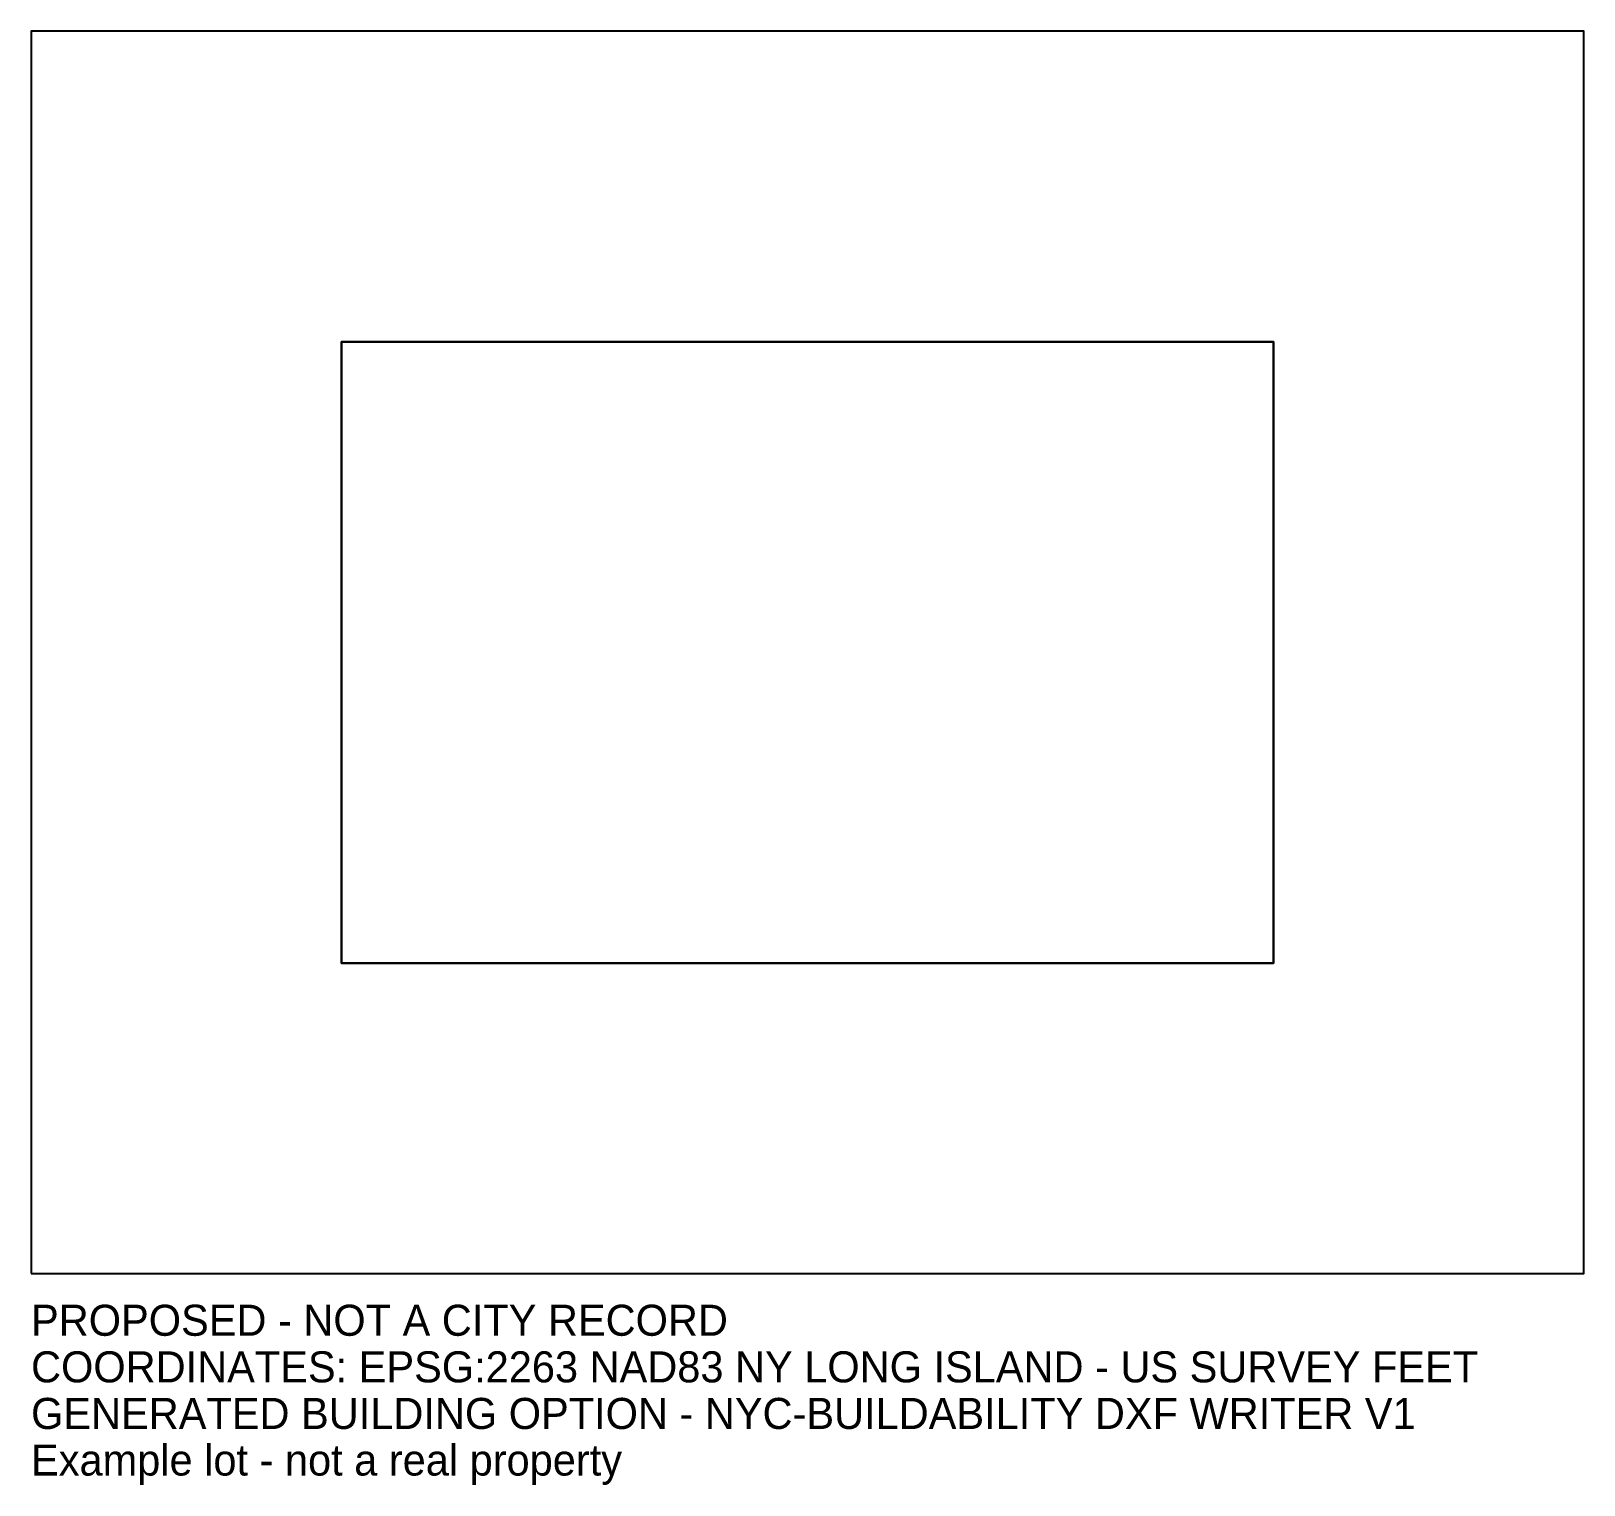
# Model space of a CAD drawing. Extents: x 988000 to 988100, y 209986 to 210080.
import ezdxf

# ---------------------------------------------------------------- set-up
doc = ezdxf.new("R2010")
doc.units = 21
for name, color, linetype in [('ANNOTATION', 2, 'CONTINUOUS'), ('BUILDING_OUTLINE', 5, 'CONTINUOUS'), ('LOT', 7, 'CONTINUOUS'), ('MASSING_3D', 3, 'CONTINUOUS')]:
    doc.layers.add(name, color=color, linetype=linetype)

msp = doc.modelspace()

# ---------------------------------------------------------------- linework, layer by layer
at = {"layer": 'BUILDING_OUTLINE'}
msp.add_lwpolyline([(988020, 210020), (988080, 210020), (988080, 210060), (988020, 210060)], close=True, dxfattribs=at)
at = {"layer": 'LOT'}
msp.add_lwpolyline([(988000, 210000), (988100, 210000), (988100, 210080), (988000, 210080)], close=True, dxfattribs=at)
at = {"layer": 'MASSING_3D'}
for p, q in [((988020, 210060), (988020, 210060, 42)), ((988080, 210060), (988080, 210060, 42)), ((988020, 210020), (988020, 210020, 42)), ((988080, 210020), (988080, 210020, 42))]:
    msp.add_line(p, q, dxfattribs=at)
msp.add_lwpolyline([(988020, 210020), (988080, 210020), (988080, 210060), (988020, 210060)], close=True, dxfattribs=at)
msp.add_lwpolyline([(988020, 210020), (988080, 210020), (988080, 210060), (988020, 210060)], close=True, dxfattribs=at)
msp.add_lwpolyline([(988020, 210020), (988080, 210020), (988080, 210060), (988020, 210060)], close=True, dxfattribs=at)
msp.add_lwpolyline([(988020, 210020), (988080, 210020), (988080, 210060), (988020, 210060)], close=True, dxfattribs=at)
msp.add_lwpolyline([(988020, 210020), (988080, 210020), (988080, 210060), (988020, 210060)], close=True, dxfattribs=at)
for points in [[(988080, 210060), (988020, 210060), (988020, 210060, 12), (988080, 210060, 12)], [(988020, 210060), (988020, 210020), (988020, 210020, 12), (988020, 210060, 12)], [(988080, 210060, 12), (988020, 210060, 12), (988020, 210060, 22), (988080, 210060, 22)], [(988020, 210060, 12), (988020, 210020, 12), (988020, 210020, 22), (988020, 210060, 22)], [(988080, 210060, 22), (988020, 210060, 22), (988020, 210060, 32), (988080, 210060, 32)], [(988020, 210060, 22), (988020, 210020, 22), (988020, 210020, 32), (988020, 210060, 32)], [(988080, 210060, 32), (988020, 210060, 32), (988020, 210060, 42), (988080, 210060, 42)], [(988020, 210060, 32), (988020, 210020, 32), (988020, 210020, 42), (988020, 210060, 42)], [(988080, 210020), (988080, 210060), (988080, 210060, 12), (988080, 210020, 12)], [(988080, 210020, 12), (988080, 210060, 12), (988080, 210060, 22), (988080, 210020, 22)], [(988080, 210020, 22), (988080, 210060, 22), (988080, 210060, 32), (988080, 210020, 32)], [(988080, 210020, 32), (988080, 210060, 32), (988080, 210060, 42), (988080, 210020, 42)], [(988020, 210020), (988080, 210020), (988080, 210020, 12), (988020, 210020, 12)], [(988020, 210020, 12), (988080, 210020, 12), (988080, 210020, 22), (988020, 210020, 22)], [(988020, 210020, 22), (988080, 210020, 22), (988080, 210020, 32), (988020, 210020, 32)], [(988020, 210020, 32), (988080, 210020, 32), (988080, 210020, 42), (988020, 210020, 42)]]:
    msp.add_3dface(points, dxfattribs=at)

# ---------------------------------------------------------------- texts
at = {"layer": 'ANNOTATION'}
for s, p in [('PROPOSED - NOT A CITY RECORD', (988000, 209996)), ('COORDINATES: EPSG:2263 NAD83 NY LONG ISLAND - US SURVEY FEET', (988000, 209993)), ('GENERATED BUILDING OPTION - NYC-BUILDABILITY DXF WRITER V1', (988000, 209990)), ('Example lot - not a real property', (988000, 209987))]:
    msp.add_text(s, height=2, dxfattribs=at).set_placement(p)

doc.saveas('drawing.dxf')
